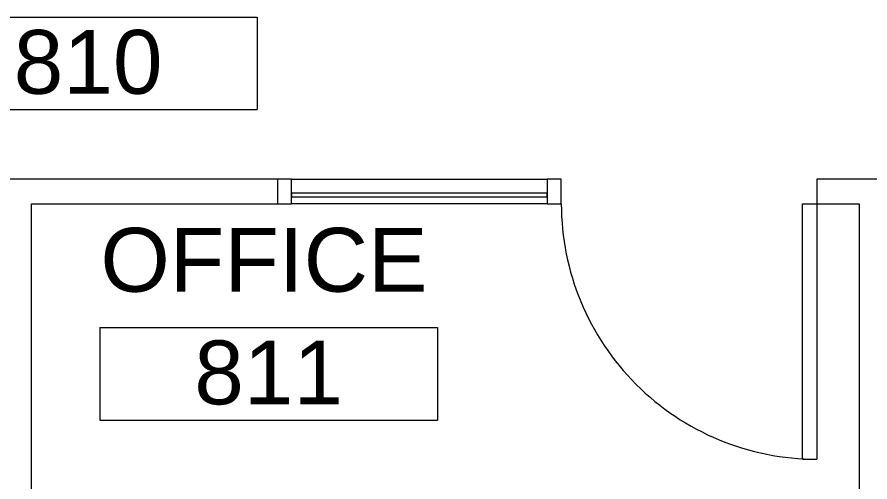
# Model space of a CAD drawing. Header units: inches. Extents: x 1 to 4637, y -664 to 702.
# Drawn here: x 2307.6 to 2427.8, y -533.9 to -468.4 of the extents above; entities that cross this region are included whole.
import ezdxf

# ---------------------------------------------------------------- set-up
doc = ezdxf.new("R2010")
doc.units = ezdxf.units.IN
doc.header["$MEASUREMENT"] = 0
for name, color, linetype, lineweight in [('A-AREA-IDEN', 2, 'Continuous', 20), ('A-DOOR', 31, 'Continuous', 9), ('A-DOOR-FRAM', 31, 'Continuous', 9), ('A-GLAZ', 151, 'Continuous', 9), ('I-WALL', 2, 'Continuous', 9)]:
    doc.layers.add(name, color=color, linetype=linetype, lineweight=lineweight)
doc.styles.add('Arial', font='arial.ttf', dxfattribs={"height": 9})

# ---------------------------------------------------------------- blocks, each defined once
blk = doc.blocks.new('Single-Flush - With Sidelight - 36_ x 96_-2457194-New Construction - Tel_Data_Elec Plan')
at = {"layer": 'A-DOOR', "color": 250, "lineweight": 20}
for p, q in [((-16, 37.75), (-18, 37.75)), ((-18, 1.75), (-18, 37.75)), ((-16, 37.75), (-16, 1.75)), ((-16, 1.75), (-18, 1.75))]:
    blk.add_line(p, q, dxfattribs=at)
at = {"layer": 'A-DOOR'}
blk.add_arc((-18, 1.75), 36, 360, 90, dxfattribs=at)
at = {"layer": 'A-DOOR-FRAM', "color": 250, "lineweight": 20}
blk.add_line((58, -1.75), (58, 1.75), dxfattribs=at)
at = {"layer": 'A-GLAZ', "color": 250, "lineweight": 20}
for p, q in [((56, 0.75), (20, 0.75)), ((20, 0.75), (20, 0.25)), ((20, 0.25), (56, 0.25)), ((56, 0.25), (56, 0.75))]:
    blk.add_line(p, q, dxfattribs=at)
blk = doc.blocks.new('FORM Room Tag - Name _ Number-2260771-New Construction - Tel_Data_Elec Plan')
at = {"layer": 'A-AREA-IDEN'}
for p, q in [((-0.2444, -0.0231), (-0.2444, -0.1589)), ((-0.2444, -0.0231), (0.2515, -0.0231)), ((0.2515, -0.0231), (0.2515, -0.1589)), ((-0.2444, -0.1589), (0.2515, -0.1589))]:
    blk.add_line(p, q, dxfattribs=at)

msp = doc.modelspace()

# ---------------------------------------------------------------- linework, layer by layer
at = {"layer": 'I-WALL', "color": 250, "lineweight": 20}
for p, q in [((2346.31, -491.23), (2269.79, -491.23)), ((2346.31, -494.73), (2346.31, -491.23)), ((2384.31, -491.23), (2382.31, -491.23)), ((2382.31, -491.23), (2382.31, -494.73)), ((2384.31, -494.73), (2384.31, -491.23)), ((2466.31, -491.23), (2420.31, -491.23)), ((2420.31, -491.23), (2420.31, -494.73)), ((2309.67, -641.2), (2309.67, -494.73)), ((2309.67, -494.73), (2346.31, -494.73)), ((2382.31, -494.73), (2384.31, -494.73)), ((2420.31, -494.73), (2426.29, -494.73)), ((2426.29, -494.73), (2426.29, -642.79))]:
    msp.add_line(p, q, dxfattribs=at)
at = {"layer": 'I-WALL', "lineweight": 13}
for p, q in [((2346.31, -491.23), (2382.31, -491.23)), ((2382.31, -494.73), (2346.31, -494.73))]:
    msp.add_line(p, q, dxfattribs=at)

# ---------------------------------------------------------------- block references
at = {"layer": 'A-AREA-IDEN', "xscale": 95.99999999999994, "yscale": 95.99999999999994, "zscale": 95.99999999999994}
for p in [(2317.3, -466.18), (2342.74, -509.96)]:
    msp.add_blockref('FORM Room Tag - Name _ Number-2260771-New Construction - Tel_Data_Elec Plan', p, dxfattribs=at)
at = {"layer": 'A-DOOR', "lineweight": 13, "rotation": 180}
msp.add_blockref('Single-Flush - With Sidelight - 36_ x 96_-2457194-New Construction - Tel_Data_Elec Plan', (2402.31, -492.98), dxfattribs=at)

# ---------------------------------------------------------------- texts
at = {"layer": 'A-AREA-IDEN', "lineweight": 9, "char_height": 9, "attachment_point": 1, "style": 'Arial'}
for s, insert, width in [('810', (2307.15, -470.22), 25.452), ('OFFICE', (2319.37, -498.12), 56.358), ('811', (2332.59, -514), 25.452)]:
    msp.add_mtext(s, dxfattribs=dict(at, insert=insert, width=width))

doc.saveas('drawing.dxf')
